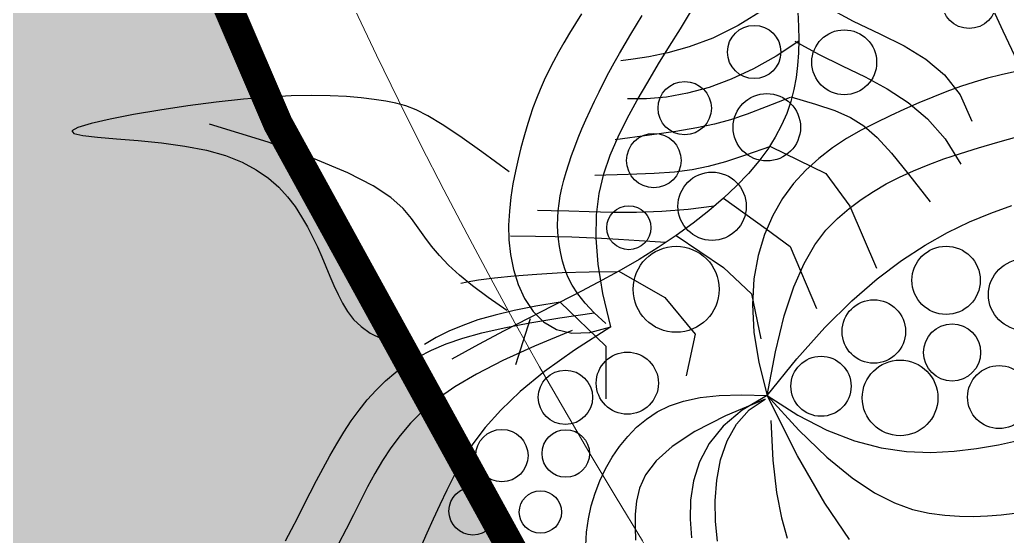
# Model space of a CAD drawing. Header units: millimetres. Extents: x -1030105 to 906887, y -616134 to 1220667.
# Drawn here: x -104975 to -103312, y 540522 to 541392 of the extents above; entities that cross this region are included whole.
import ezdxf

# ---------------------------------------------------------------- set-up
doc = ezdxf.new("R2010")
doc.units = ezdxf.units.MM
doc.header["$MEASUREMENT"] = 0
doc.linetypes.add('DASHED', pattern=[0.75, 0.5, -0.25])
doc.layers.add('A-Furniture', color=143, linetype='Continuous')
doc.layers.add('A-Tree', color=98, linetype='Continuous')
doc.layers.add('A-Wall', color=6, linetype='Continuous', lineweight=9)

# ---------------------------------------------------------------- blocks, each defined once
blk = doc.blocks.new('FUR')
at = {"layer": 'A-Furniture'}
blk.add_spline([(-46363.2046159654, 38182.85801342491), (-48352.45049999998, 38723.47072861483), (-50738.45049999998, 38177.97072861483), (-51361.95049999998, 36516.97072861483), (-50932.45049999998, 34079.47072861483), (-50064.45049999998, 32040.47072861483), (-50421.45049999998, 30984.47072861483), (-51847.95049999998, 29642.97072861483), (-52520.45049999998, 28301.97072861483), (-51538.45049999998, 26725.97072861483), (-50124.45049999998, 25889.47072861483), (-50094.95049999998, 24970.97072861483), (-52639.45049999998, 24598.97072861483), (-55764.95049999998, 24190.97072861483), (-58101.45049999998, 22242.47072861483), (-58906.45049999998, 18981.47072861483), (-56698.45049999998, 16186.47072861483), (-53354.95049999998, 16334.47072861483), (-51777.45049999998, 19442.47072861483), (-50750.45049999998, 19799.47072861483), (-49707.95049999998, 18980.47072861483), (-48063.95049999998, 17525.97072861483), (-44521.95049999998, 19754.47072861483), (-45333.45049999998, 23058.97072861483), (-45063.45049999998, 25559.47072861483), (-44006.95049999998, 26674.97072861483), (-42619.95049999998, 29779.47072861483), (-44288.45049999998, 31022.47072861483), (-44768.45049999998, 31763.97072861483), (-44666.95049999998, 32855.97072861483), (-43949.45049999998, 34829.47072861483), (-44667.45049999998, 36917.97072861483), (-46363.20461596519, 38182.85801342502)], degree=3, dxfattribs=at)
blk = doc.blocks.new('CAY8')
at = {"color": 0, "linetype": 'ByBlock'}
for p, q in [((-252.3344734289913, 90.03237711354632), (-253.675481710683, 81.89265874752346)), ((-253.675481710683, 81.89265874752346), (-254.7297269463725, 73.61330088520663)), ((-216.7737701386413, 65.08592641990435), (-215.4343260186997, 78.34123669729343)), ((-254.7297269463725, 73.61330088520663), (-255.5024230092804, 65.17763021953033)), ((-255.5024230092804, 65.17763021953033), (-256.0123398445994, 56.57939431035811)), ((-217.8692049755318, 53.03109704423878), (-216.7737701386413, 65.08592641990435)), ((-266.1310798058093, 50.3035335256809), (-251.4838052671967, 54.51260685362104)), ((-256.0123398445994, 56.57939431035811), (-256.2782473964744, 47.81234071539257)), ((-251.4838052671967, 54.51260685362104), (-234.2944265078968, 55.33530024856191)), ((-178.6499266019509, 45.62813643244772), (-178.3287519901114, 58.91679316209229)), ((-279.0867098703584, 43.28780508400996), (-266.1310798058093, 50.3035335256809)), ((-256.2782473964744, 47.81234071539257), (-256.3189156101635, 38.87021699325305)), ((-218.7049889084647, 41.87662839961013), (-217.8692049755318, 53.03109704423878)), ((-291.2011552085805, 34.04514634885891), (-279.0867098703584, 43.28780508400996)), ((-219.262351992902, 31.35835221382331), (-218.7049889084647, 41.87662839961013)), ((-178.3954895716724, 31.73923932541402), (-178.6499266019509, 45.62813643244772)), ((-256.3189156101635, 38.87021699325305), (-256.1531144305973, 29.7467707034757)), ((-245.3445772471296, 31.13239708212677), (-230.1314838701201, 36.54404216280273)), ((-230.1314838701201, 36.54404216280273), (-212.6195316337307, 39.72340049386003)), ((-303.3248755675577, 23.15528213943071), (-291.2011552085805, 34.04514634885891)), ((-258.7884816666174, 23.88567893571053), (-245.3445772471296, 31.13239708212677)), ((-256.1531144305973, 29.7467707034757), (-255.7996138025755, 20.43574940382859)), ((-219.5100109874238, 21.35590780177336), (-219.262351992902, 31.35835221382331)), ((-177.3738487462742, 17.17530455949782), (-178.3954895716724, 31.73923932541402)), ((-270.992867031031, 15.20110140658107), (-258.7884816666174, 23.88567893571053)), ((-316.3083306943063, 11.19793727630349), (-303.3248755675577, 23.15528213943071)), ((-255.7996138025755, 20.43574940382859), (-255.2771836710945, 10.93090065293109)), ((-219.4135543265857, 11.78488637560258), (-219.5100109874238, 21.35590780177336)), ((-282.4874032434072, 5.475878179009669), (-270.992867031031, 15.20110140658107)), ((-218.540621287566, 8.223623357271208), (-198.2815037892924, 14.17610812814564)), ((-175.3277879671059, 1.762425763861756), (-177.3738487462742, 17.17530455949782)), ((-331.0019803362356, -1.247163421516234), (-316.3083306943063, 11.19793727630349)), ((-255.2771836710945, 10.93090065293109), (-254.5764390634267, 1.236392831344347)), ((-234.1100728094443, 3.301959792350317), (-218.540621287566, 8.223623357271208)), ((-218.9385704446158, 2.560879148762979), (-219.4135543265857, 11.78488637560258)), ((-47.60234276828669, -1.402677243857397), (-45.52096443980372, 11.38525808564191)), ((-293.8017602062591, -4.892777064042093), (-282.4874032434072, 5.475878179009669)), ((-254.5764390634267, 1.236392831344347), (-253.5753753379813, -8.601922394829671)), ((-246.0385728756937, -1.228321807318935), (-234.1100728094443, 3.301959792350317)), ((-218.0506477756117, -6.400522666996039), (-218.9385704446158, 2.560879148762979)), ((-171.983685073892, -14.69808070363615), (-175.3277879671059, 1.762425763861756)), ((-305.4656078226235, -15.50765063863037), (-293.8017602062591, -4.892777064042093)), ((-255.3748360087175, -6.006660683027803), (-246.0385728756937, -1.228321807318935)), ((-50.25933273895316, -14.41257674757617), (-47.60234276828669, -1.402677243857397)), ((-270.4655095609032, -18.86526722655071), (-263.1675767300021, -11.67249607593658)), ((-263.1675767300021, -11.67249607593658), (-255.3748360087175, -6.006660683027803)), ((-253.5753753379813, -8.601922394829671), (-252.1238329366879, -18.52777253656495)), ((-216.7153747546527, -15.18372785907377), (-218.0506477756117, -6.400522666996039)), ((-7.814230788344503, -15.34629509209299), (-5.698440894089799, -7.302447764419412)), ((-333.7433601728098, -17.73077585387909), (-325.4700073527329, -20.5389099437507)), ((-318.0086159942275, -25.97152886100776), (-305.4656078226235, -15.50765063863037)), ((-214.8983398159016, -23.87314521454209), (-216.7153747546527, -15.18372785907377)), ((-167.0679179077324, -32.4048984863166), (-171.983685073892, -14.69808070363615)), ((-53.69242549105365, -27.5952297251406), (-50.25933273895316, -14.41257674757617)), ((-10.23033980031141, -23.24008205863902), (-7.814230788344503, -15.34629509209299)), ((-325.4700073527329, -20.5389099437507), (-317.8123812231261, -23.4106456496138)), ((-317.8123812231261, -23.4106456496138), (-310.6534927299781, -26.42623634910524)), ((-317.2371162965992, -23.70096444555929), (-313.7614887489453, -39.62472851617167)), ((-278.3173490232348, -28.22441337635792), (-270.4655095609032, -18.86526722655071)), ((-252.1238329366879, -18.52777253656495), (-250.0716522999701, -28.48488510660354)), ((-13.02810435743413, -31.07759620546676), (-10.23033980031141, -23.24008205863902)), ((-310.6534927299781, -26.42623634910524), (-303.876352819867, -29.66593541829025)), ((-287.7718096391382, -40.38937376553622), (-278.3173490232348, -28.22441337635792)), ((-250.0716522999701, -28.48488510660354), (-247.2686738692992, -38.41698761605039)), ((-212.5651313935214, -32.55318352112772), (-214.8983398159016, -23.87314521454209)), ((-58.20333211238722, -40.89215768651593), (-53.69242549105365, -27.5952297251406)), ((-342.6917056584334, -35.36809888891548), (-339.2384875225962, -54.02637151409544)), ((-303.876352819867, -29.66593541829025), (-297.3826468156749, -33.20848278926678)), ((-297.3826468156749, -33.20848278926678), (-291.1487575445844, -37.12656461178085)), ((-237.252441472423, -37.75412259300901), (-213.6005997328011, -31.57947882445842)), ((-213.6005997328011, -31.57947882445842), (-173.1899774817412, -30.53166079689072)), ((-209.5935018534346, -41.32365011534966), (-212.5651313935214, -32.55318352112772)), ((-160.3068643075658, -51.55671122560125), (-167.0679179077324, -32.4048984863166)), ((-16.2888608874182, -38.95262507431289), (-13.02810435743413, -31.07759620546676)), ((-313.7614887489453, -39.62472851617167), (-311.651036417823, -55.0390332510633)), ((-291.1487575445844, -37.12656461178085), (-285.1697422100824, -41.49135358938474)), ((-287.5928688424592, -40.95342361145413), (-287.6096405305416, -56.37831966110934)), ((-285.1697422100824, -41.49135358938474), (-279.4406580150662, -46.37402242733333)), ((-264.5413497055179, -62.64760758749435), (-237.252441472423, -37.75412259300901)), ((-247.2686738692992, -38.41698761605039), (-243.5647380858845, -48.26780757758206)), ((-205.5098592834311, -50.34594652719352), (-209.5935018534346, -41.32365011534966)), ((-64.11906867810285, -54.24256519418668), (-58.20333211238722, -40.89215768651593)), ((-20.09394581816559, -46.95895620665215), (-16.2888608874182, -38.95262507431289)), ((-279.4406580150662, -46.37402242733333), (-273.956562163743, -51.84574382937535)), ((-24.61517398382239, -55.1760762924805), (-20.09394581816559, -46.95895620665215)), ((-273.956562163743, -51.84574382937535), (-268.7125118585518, -57.97769050043826)), ((-243.5647380858845, -48.26780757758206), (-238.8096853906736, -57.9810725023035)), ((-199.7527757026019, -59.79687283628846), (-205.5098592834311, -50.34594652719352)), ((-151.4269021144264, -72.35220256513821), (-160.3068643075658, -51.55671122560125)), ((-339.2384875225962, -54.02637151409544), (-337.9017269229789, -70.97752017061248)), ((-311.651036417823, -55.0390332510633), (-310.8197552654074, -69.85799359863267)), ((-287.6096405305416, -56.37831966110934), (-287.8050130866304, -68.71117584781132)), ((-268.7125118585518, -57.97769050043826), (-263.7035643038307, -64.84103514394337)), ((-238.8096853906736, -57.9810725023035), (-232.8533562255961, -67.50050990249838)), ((-71.76665126348053, -67.58565681103028), (-64.11906867810285, -54.24256519418668)), ((-30.38627384658867, -63.62626861443823), (-24.61517398382239, -55.1760762924805)), ((-264.5413497055179, -62.64760758749435), (-265.1926563798097, -78.60419191916844)), ((-263.7035643038307, -64.84103514394337), (-258.9247767028046, -72.5069504650146)), ((-191.7608231304966, -69.85322912154334), (-199.7527757026019, -59.79687283628846)), ((-38.03145227543246, -72.3175156026391), (-30.38627384658867, -63.62626861443823)), ((-337.9017269229789, -70.97752017061248), (-338.1825482077529, -86.14073358967107)), ((-310.8197552654074, -69.85799359863267), (-311.1816412520402, -83.99572450898086)), ((-287.8050130866304, -68.71117584781132), (-288.3540432541613, -79.20728940537629)), ((-232.8533562255961, -67.50050990249838), (-225.5500405242328, -76.74981493804626)), ((-180.9725735857483, -80.69181546265281), (-191.7608231304966, -69.85322912154334)), ((-81.47309594412764, -80.86063709867994), (-71.76665126348053, -67.58565681103028)), ((-258.9247767028046, -72.5069504650146), (-254.3753889633426, -81.02674108667816)), ((-225.5500405242328, -76.74981493804626), (-216.7718261923346, -85.57255336294293)), ((-219.4306533198014, -83.31366716577577), (-204.3801526526058, -73.8925466661949)), ((-204.3801526526058, -73.8925466661949), (-163.9695223724684, -72.84475335018033)), ((-140.1544091681699, -94.99005614634916), (-151.4269021144264, -72.35220256513821)), ((-48.17491613840502, -81.25779968811366), (-38.03145227543246, -72.3175156026391)), ((-350.1187329640507, -87.0678360064685), (-357.1912879220454, -77.66668402422329)), ((-288.3540432541613, -79.20728940537629), (-289.4317877766352, -89.12195756893016)), ((-265.1926563798097, -78.60419191916844), (-265.9365189945438, -91.28615378930954)), ((-254.3753889633426, -81.02674108667816), (-250.0713718131356, -90.37223930887376)), ((-166.8265990879063, -92.48943193852574), (-180.9725735857483, -80.69181546265281)), ((-93.5654187947348, -94.00671061994763), (-81.47309594412764, -80.86063709867994)), ((-61.44087230453988, -90.45510330104116), (-48.17491613840502, -81.25779968811366)), ((-342.8466237647717, -96.8978882881911), (-350.1187329640507, -87.0678360064685)), ((-338.1825482077529, -86.14073358967107), (-339.5820757266611, -99.43520050188636)), ((-311.1816412520402, -83.99572450898086), (-312.6506903398313, -97.36634093175053)), ((-246.0328786842565, -100.4954093503602), (-219.4306533198014, -83.31366716577577)), ((-216.7718261923346, -85.57255336294293), (-206.39525062953, -93.792258579173)), ((-289.4317877766352, -89.12195756893016), (-291.2133033980117, -99.71047757307497)), ((-265.9365189945438, -91.28615378930954), (-267.0389154947825, -101.9195129388154)), ((-250.0713718131356, -90.37223930887376), (-246.0328786842565, -100.4954093503602)), ((-206.39525062953, -93.792258579173), (-194.2968512342686, -101.2324639894414)), ((-148.761471656062, -105.4228786287913), (-166.8265990879063, -92.48943193852574)), ((-108.3706358914333, -106.9630819369249), (-93.5654187947348, -94.00671061994763)), ((-78.45352764241215, -99.91740887238666), (-61.44087230453988, -90.45510330104116)), ((-335.3774849271849, -106.9654264489491), (-342.8466237647717, -96.8978882881911)), ((-339.5820757266611, -99.43520050188636), (-341.6014338279401, -110.7801096377425)), ((-312.6506903398313, -97.36634093175053), (-315.1408984895806, -109.8839578155366)), ((-291.2133033980117, -99.71047757307497), (-293.8736468613333, -112.2281466526092)), ((-246.0328786842565, -100.4954093503602), (-242.280063008975, -111.348215430944)), ((-126.2157633089791, -119.6689556124893), (-140.1544091681699, -94.99005614634916)), ((-99.83708902085891, -109.6526988328533), (-78.45352764241215, -99.91740887238666)), ((-362.1532310562307, -110.6379646573314), (-366.1271170481177, -105.3449088406906)), ((-267.0389154947825, -101.9195129388154), (-268.7658238252607, -111.7302891085837)), ((-207.4126888435258, -115.6559883555874), (-186.4576312992267, -105.8266664941239)), ((-194.2968512342686, -101.2324639894414), (-180.3531654058515, -107.7167029957982)), ((-186.4576312992267, -105.8266664941239), (-159.2548744099458, -110.5806768529856)), ((-126.2157633089791, -119.6689556124893), (-148.761471656062, -105.4228786287913)), ((-27.59866619572676, -105.5220729464399), (-53.27677708362717, -111.2844594373873)), ((-358.1332432561885, -115.9573466321872), (-362.1532310562307, -110.6379646573314)), ((-341.6014338279401, -110.7801096377425), (-343.7417468609401, -120.0946497278546)), ((-327.7138410535463, -117.079036067973), (-335.3774849271849, -106.9654264489491)), ((-315.1408984895806, -109.8839578155366), (-318.5662616630052, -121.4626901101783)), ((-293.8736468613333, -112.2281466526092), (-297.5878749101012, -127.9302620429862)), ((-268.7658238252607, -111.7302891085837), (-271.3832219311716, -121.9445020395124)), ((-243.6745909486253, -107.3153658026331), (-247.5446055466291, -122.6801114864993)), ((-242.280063008975, -111.348215430944), (-238.8330782194953, -122.8826217688602)), ((-180.3531654058515, -107.7167029957982), (-164.4407305427285, -113.0685090001625)), ((-126.2157633089791, -119.6689556124893), (-108.3706358914333, -106.9630819369249)), ((-126.2157633089791, -119.6689556124893), (-99.83708902085891, -109.6526988328533)), ((-53.27677708362717, -111.2844594373873), (-85.80342749365627, -116.063077443634)), ((-354.064958246161, -121.2591775402016), (-358.1332432561885, -115.9573466321872)), ((-319.8582167465047, -127.0473027246899), (-327.7138410535463, -117.079036067973)), ((-235.7120777486107, -135.0505925831949), (-207.4126888435258, -115.6559883555874)), ((-164.4407305427285, -113.0685090001625), (-146.436084044135, -117.1114154049119)), ((-146.436084044135, -117.1114154049119), (-126.2157633089791, -119.6689556124893)), ((-85.80342749365627, -116.063077443634), (-126.2157633089791, -119.6689556124893)), ((-349.9461806239906, -126.4995801565801), (-354.064958246161, -121.2591775402016)), ((-343.7417468609401, -120.0946497278546), (-345.5041391747491, -127.2980095026414)), ((-318.5662616630052, -121.4626901101783), (-322.8407758212979, -132.0166527652527)), ((-271.3832219311716, -121.9445020395124), (-275.1570877580361, -133.7881714715822)), ((-247.5446055466291, -122.6801114864993), (-252.2149869664991, -137.7408383109123)), ((-238.8330782194953, -122.8826217688602), (-235.7120777486107, -135.0505925831949)), ((-132.3221282928407, -133.8478067912929), (-126.2157633089791, -119.6689556124893)), ((-126.2157633089791, -119.6689556124893), (-123.5716842821112, -136.7901303816379)), ((-124.4986323813264, -121.5627481487663), (-124.0480692650726, -147.4323731259919)), ((-122.143962637294, -132.9109314135549), (-124.4986323813264, -121.5627481487663)), ((-111.3394649889506, -123.1302956508207), (-88.73607109008844, -130.7201808769369)), ((-345.7769103397131, -131.6408932069007), (-349.9461806239906, -126.4995801565801)), ((-311.8131366086436, -136.6788119983303), (-319.8582167465047, -127.0473027246899)), ((-297.5878749101012, -127.9302620429862), (-302.5310442882746, -148.0721209780877)), ((-341.56592874546, -136.6703192190816), (-345.7769103397131, -131.6408932069007)), ((-275.1570877580361, -133.7881714715822), (-280.3533992500652, -148.4873171470663)), ((-235.7120777486107, -135.0505925831949), (-232.9372150275431, -147.8040920929689)), ((-136.8197139233507, -146.4193677285712), (-132.3221282928407, -133.8478067912929)), ((-117.0292064463338, -143.0791576858664), (-122.143962637294, -132.9109314135549)), ((-88.73607109008844, -130.7201808769369), (-70.00444685295042, -135.8206221196942)), ((-70.00444685295042, -135.8206221196942), (-54.6415355702029, -138.7801085232622)), ((-380.3337273446941, -138.9685315827937), (-376.3479134159552, -144.503862068972)), ((-337.324212544574, -141.5812766724612), (-341.56592874546, -136.6703192190816)), ((-333.0627384400705, -146.3671840457882), (-337.324212544574, -141.5812766724612)), ((-303.5811252430703, -145.7821494684522), (-311.8131366086436, -136.6788119983303)), ((-252.2149869664991, -137.7408383109123), (-257.3865239359639, -152.2362275724499)), ((-123.5716842821112, -136.7901303816379), (-118.7713691767767, -151.0503880537199)), ((-54.6415355702029, -138.7801085232622), (-42.14428053444681, -139.9471292321377)), ((-376.3479134159552, -144.503862068972), (-372.3067775600994, -149.9189691248885)), ((-328.792483135423, -151.0214598180082), (-333.0627384400705, -146.3671840457882)), ((-295.1020493469314, -154.1955726575379), (-303.5811252430703, -145.7821494684522)), ((-234.1200833925595, -142.3675308527872), (-240.9268516245338, -156.8162308156952)), ((-232.9372150275431, -147.8040920929689), (-230.5286434890204, -161.0950845177267)), ((-203.61935451914, -155.2015702709741), (-176.3158545222159, -146.3301253463196)), ((-176.3158545222159, -146.3301253463196), (-155.0848272874118, -160.5759409746152)), ((-139.8382394504351, -157.5882413409472), (-136.8197139233507, -146.4193677285712)), ((-124.0480692650726, -147.4323731259919), (-122.0512094679852, -168.0141455146495)), ((-109.645193016584, -152.0716407617711), (-117.0292064463338, -143.0791576858664)), ((-372.3067775600994, -149.9189691248885), (-368.2182228883084, -155.1941080035012)), ((-324.52442333404, -155.5375224676081), (-328.792483135423, -151.0214598180082)), ((-286.0651439985068, -161.8760268619935), (-295.1020493469314, -154.1955726575379)), ((-280.3533992500652, -148.4873171470663), (-287.2381343533034, -167.2679588055526)), ((-257.3865239359639, -152.2362275724499), (-262.7600051830141, -165.9049605672972)), ((-118.7713691767767, -151.0503880537199), (-112.1478783127222, -162.7512452882056)), ((-100.4827515572961, -159.8925944391722), (-109.645193016584, -152.0716407617711)), ((-368.2182228883084, -155.1941080035012), (-364.0901525116333, -160.3095339572446)), ((-320.2695357384782, -159.9087904738608), (-324.52442333404, -155.5375224676081)), ((-316.0387970529973, -164.1286823152532), (-320.2695357384782, -159.9087904738608)), ((-240.9268516245338, -156.8162308156952), (-246.2529636663658, -168.185787042994)), ((-228.4856478605197, -174.8884643182446), (-203.61935451914, -155.2015702709741)), ((-141.5074241226448, -167.5590305428832), (-139.8382394504351, -157.5882413409472)), ((-90.03271127719745, -166.5462325148601), (-100.4827515572961, -159.8925944391722)), ((-364.0901525116333, -160.3095339572446), (-359.9304695394876, -165.24550223816)), ((-359.9304695394876, -165.24550223816), (-355.7470770834461, -169.9822680991401)), ((-311.8413545123749, -168.1895195205852), (-316.0387970529973, -164.1286823152532)), ((-276.0969863695918, -168.8101293219352), (-286.0651439985068, -161.8760268619935)), ((-262.7600051830141, -165.9049605672972), (-268.0362194364261, -178.4857185928831)), ((-230.5286434890204, -161.0950845177267), (-228.4856478605197, -174.8884643182446)), ((-112.1478783127222, -162.7512452882056), (-104.0342720073368, -172.1942187448276)), ((-355.7470770834461, -169.9822680991401), (-351.5478782542323, -174.5000867922263)), ((-307.6790374834145, -172.0792358134913), (-311.8413545123749, -168.1895195205852)), ((-264.8241536325058, -174.9844972768242), (-276.0969863695918, -168.8101293219352)), ((-246.2529636663658, -168.185787042994), (-250.541457218822, -177.4775714135958)), ((-141.9569871898402, -176.5363382510022), (-141.5074241226448, -167.5590305428832)), ((-122.0512094679852, -168.0141455146495), (-118.7110763784203, -184.0063071229215)), ((-78.78590138508116, -172.036768786018), (-90.03271127719745, -166.5462325148601)), ((-351.5478782542323, -174.5000867922263), (-347.3308423769395, -178.7910055697848)), ((-303.5518458641582, -175.7846679675258), (-307.6790374834145, -172.0792358134913)), ((-299.4597795531063, -179.2926527568325), (-303.5518458641582, -175.7846679675258)), ((-251.8732229605503, -180.3857479663184), (-264.8241536325058, -174.9844972768242)), ((-250.541457218822, -177.4775714135958), (-254.2353699818177, -185.6929558049724)), ((-228.3603681347868, -175.9063125161392), (-234.4779066879473, -191.7014092789013)), ((-228.4856478605197, -174.8884643182446), (-226.7240380502171, -189.2008469280827)), ((-141.3166479014235, -184.724767379832), (-141.9569871898402, -176.5363382510022)), ((-104.0342720073368, -172.1942187448276), (-94.76361057984286, -179.6808250826634)), ((-67.23315109000214, -176.3684170502875), (-78.78590138508116, -172.036768786018)), ((-55.86528960042597, -179.5453911048517), (-67.23315109000214, -176.3684170502875)), ((-347.3308423769395, -178.7910055697848), (-343.0542036390525, -182.8942396810289)), ((-343.0542036390525, -182.8942396810289), (-338.6662624422952, -186.8607963754966)), ((-295.4028384487592, -182.5900269544418), (-299.4597795531063, -179.2926527568325)), ((-291.3810224499448, -185.6636273343665), (-295.4028384487592, -182.5900269544418)), ((-268.0362194364261, -178.4857185928831), (-272.9159554235357, -189.7171829449344)), ((-236.870771525455, -185.0004986306649), (-251.8732229605503, -180.3857479663184)), ((-94.76361057984286, -179.6808250826634), (-84.66895434874277, -185.512580961773)), ((-338.6662624422952, -186.8607963754966), (-334.1153191894391, -190.7416829022677)), ((-287.394331454967, -188.5002906702921), (-291.3810224499448, -185.6636273343665)), ((-283.4427653620642, -191.086853735249), (-287.394331454967, -188.5002906702921)), ((-272.9159554235357, -189.7171829449344), (-277.1000018722025, -199.3380349213385)), ((-254.2353699818177, -185.6929558049724), (-257.7777396555302, -193.8333120968873)), ((-219.4433764999976, -188.8153665091286), (-236.870771525455, -185.0004986306649)), ((-226.7240380502171, -189.2008469280827), (-225.1387552607757, -204.0617780223602)), ((-199.2176150567593, -191.8169688411053), (-219.4433764999976, -188.8153665091286)), ((-139.7161255064693, -192.3289208458646), (-141.3166479014235, -184.724767379832)), ((-118.7110763784203, -184.0063071229215), (-114.2306933840791, -196.1070997585975)), ((-84.66895434874277, -185.512580961773), (-74.08336363227681, -189.9910030413648)), ((-334.1153191894391, -190.7416829022677), (-329.3496742820116, -194.5879065105528)), ((-329.3496742820116, -194.5879065105528), (-324.3176281224569, -198.4504744493661)), ((-279.5222993489715, -193.4147238610803), (-283.4427653620642, -191.086853735249)), ((-275.6128097093806, -195.493590611999), (-279.5222993489715, -193.4147238610803)), ((-271.6901480157594, -197.3377141097208), (-275.6128097093806, -195.493590611999)), ((-257.7777396555302, -193.8333120968873), (-261.6116039405297, -202.9000121671397)), ((-234.4779066879473, -191.7014092789013), (-239.9327093522861, -207.0160432222092)), ((-202.1399880923836, -193.8949977045686), (-210.5337819385659, -197.9450489716673)), ((-200.504399045325, -204.7659084500465), (-199.2176150567593, -191.8169688411053)), ((-199.2176150567593, -191.8169688411053), (-194.1961334226198, -217.2615394130898)), ((-137.2851392544453, -199.5534015637586), (-139.7161255064693, -192.3289208458646)), ((-74.08336363227681, -189.9910030413648), (-63.33989874920917, -193.4176079806475)), ((-324.3176281224569, -198.4504744493661), (-318.9674811128916, -202.3803939678528)), ((-277.1000018722025, -199.3380349213385), (-280.2891475113993, -207.086955817429)), ((-267.7301658409688, -198.9613544766817), (-271.6901480157594, -197.3377141097208)), ((-263.7087147566908, -200.378771834532), (-267.7301658409688, -198.9613544766817)), ((-259.6016463364413, -201.6042263056424), (-263.7087147566908, -200.378771834532)), ((-255.3848121523606, -202.6519780117942), (-259.6016463364413, -201.6042263056424)), ((-218.0779870779061, -200.9168172089394), (-224.8713929519417, -202.943031060362)), ((-224.1156563792229, -214.494735434977), (-189.4156462638184, -198.9160893353019)), ((-210.5337819385659, -197.9450489716673), (-218.0779870779061, -200.9168172089394)), ((-215.3889408844825, -218.2692741773335), (-210.5337819385659, -197.9450489716673)), ((-189.4156462638184, -198.9160893353019), (-159.9935492997884, -210.5004650757674)), ((-134.1401307176766, -206.5608963199102), (-137.2851392544453, -199.5534015637586)), ((-114.2306933840791, -196.1070997585975), (-108.8130838729248, -205.0147652299911)), ((-318.9674811128916, -202.3803939678528), (-313.2475336555635, -206.4286723150926)), ((-313.2475336555635, -206.4286723150926), (-307.115141796543, -210.615529554836)), ((-261.6116039405297, -202.9000121671397), (-266.1800005369278, -213.8944278947729)), ((-251.0340637768513, -203.5362870752924), (-255.3848121523606, -202.6519780117942)), ((-246.5128126137406, -204.2469154906412), (-251.0340637768513, -203.5362870752924)), ((-241.7347093910485, -204.6756327408784), (-246.5128126137406, -204.2469154906412)), ((-239.9327093522861, -207.0160432222092), (-244.6851701489049, -221.4426696870414)), ((-236.6009646671719, -204.6897101820268), (-241.7347093910485, -204.6756327408784)), ((-231.0127890011627, -204.1564191700436), (-236.6009646671719, -204.6897101820268)), ((-224.8713929519417, -202.943031060362), (-231.0127890011627, -204.1564191700436)), ((-225.1387552607757, -204.0617780223602), (-223.6247406962993, -219.5008032767855)), ((-204.1061428474477, -214.9762504981245), (-200.504399045325, -204.7659084500465)), ((-130.3444307595255, -213.346427380724), (-134.1401307176766, -206.5608963199102)), ((-108.8130838729248, -205.0147652299911), (-102.6612712326587, -211.4275453448263)), ((-307.115141796543, -210.615529554836), (-300.5638841603995, -214.838037007552)), ((-125.9480925660155, -219.8631008837528), (-130.3444307595255, -213.346427380724)), ((-102.6612712326587, -211.4275453448263), (-95.97827885091647, -216.0436819114166)), ((-308.1333223815582, -214.2259450815236), (-325.3443190330563, -225.0969654654382)), ((-300.5638841603995, -214.838037007552), (-293.5963950162459, -218.9624788084457)), ((-293.5963950162459, -218.9624788084457), (-286.2153086321468, -222.855139092133)), ((-266.1800005369278, -213.8944278947729), (-271.9259671447053, -227.8179311579133)), ((-224.1156563792229, -214.494735434977), (-227.2367296924476, -229.0321490858314)), ((-219.2578447701726, -236.0230878496059), (-215.3889408844825, -218.2692741773335)), ((-209.6349342196318, -222.7106002306809), (-204.1061428474477, -214.9762504981245)), ((-205.6244228986016, -214.2259450815236), (-205.2558020372508, -238.6841814036798)), ((-194.1961334226198, -217.2615394130898), (-188.777354622418, -238.7107584078312)), ((-95.97827885091647, -216.0436819114166), (-88.96713011579232, -219.5614167379445)), ((-325.3443190330563, -225.0969654654382), (-338.9076897353425, -233.9671847328118)), ((-286.2153086321468, -222.855139092133), (-278.4232592770841, -226.3823019942774)), ((-244.6851701489049, -221.4426696870414), (-248.6956830996915, -234.5737440144421)), ((-223.6247406962993, -219.5008032767855), (-222.0769355593857, -235.5474683667398)), ((-216.7028609166136, -228.2315628934502), (-209.6349342196318, -222.7106002306809)), ((-121.0011693238903, -226.0640229656983), (-125.9480925660155, -219.8631008837528)), ((-88.96713011579232, -219.5614167379445), (-81.80170366987113, -222.5657442393986)), ((-81.80170366987113, -222.5657442393986), (-74.53929917553432, -225.18866926179)), ((-278.4232592770841, -226.3823019942774), (-270.2228812197773, -229.4102516491021)), ((-270.2228812197773, -229.4102516491021), (-261.6168087287497, -231.8052721921395)), ((-227.2367296924476, -229.0321490858314), (-229.6148153085942, -242.0772265526739)), ((-224.9220106950288, -231.8017437322324), (-216.7028609166136, -228.2315628934502)), ((-115.5537142186495, -231.9022997641132), (-121.0011693238903, -226.0640229656983)), ((-338.9076897353425, -233.9671847328118), (-349.3802761861934, -241.2367631297802)), ((-261.6168087287497, -231.8052721921395), (-252.6076760733104, -233.4336477581364)), ((-252.6076760733104, -233.4336477581364), (-243.2623305175275, -234.1401809188083)), ((-248.6956830996915, -234.5737440144421), (-251.9246422260094, -246.0017215448661)), ((-243.2623305175275, -234.1401809188083), (-233.9044713099411, -233.6837479922378)), ((-233.9044713099411, -233.6837479922378), (-224.9220106950288, -231.8017437322324)), ((-222.1955817139515, -251.5129530662362), (-219.2578447701726, -236.0230878496059)), ((-222.0769355593857, -235.5474683667398), (-220.3902810532218, -252.2313189676697)), ((-221.4599802317371, -235.0030355372201), (-198.897340171372, -253.3470730055324)), ((-109.6557804374952, -237.3310374153716), (-115.5537142186495, -231.9022997641132)), ((-349.3802761861934, -241.2367631297802), (-357.3189200825345, -247.3058609017589)), ((-229.6148153085942, -242.0772265526739), (-231.2875362238974, -253.8208954712882)), ((-205.2558020372508, -238.6841814036798), (-204.1770515958979, -259.5315958244446)), ((-188.777354622418, -238.7107584078312), (-183.0144601664633, -256.6710789009794)), ((-103.3574211663199, -242.3033420568954), (-109.6557804374952, -237.3310374153716)), ((-96.70868959114705, -246.7723198262374), (-103.3574211663199, -242.3033420568954)), ((-357.3189200825345, -247.3058609017589), (-363.2804631212912, -252.5746382932466)), ((-251.9246422260094, -246.0017215448661), (-254.3324415489606, -255.3190576202087)), ((-231.2516542652502, -246.2387655881157), (-242.5480321690393, -253.8496266750426)), ((-89.75338225807172, -250.7041029385055), (-96.70868959114705, -246.7723198262374)), ((-363.2804631212912, -252.5746382932466), (-367.8217469997817, -257.4432555502481)), ((-242.5480321690393, -253.8496266750426), (-252.5492828883926, -260.0067803875772)), ((-231.2875362238974, -253.8208954712882), (-232.2925154350505, -264.4540834785057)), ((-224.2572398332832, -265.0453329040593), (-222.1955817139515, -251.5129530662362)), ((-220.3902810532218, -252.2313189676697), (-218.4597183817805, -269.5819007549562)), ((-82.51026915557122, -254.1169279278674), (-89.75338225807172, -250.7041029385055)), ((-367.8217469997817, -257.4432555502481), (-371.4996134153898, -262.311872917393)), ((-252.5492828883926, -260.0067803875772), (-261.4618760454305, -264.907180673019)), ((-254.3324415489606, -255.3190576202087), (-255.8794750903016, -262.1182075800734)), ((-204.1770515958979, -259.5315958244446), (-202.42883978797, -277.208990010824)), ((-183.0144601664633, -256.6710789009794), (-176.9606315655237, -271.6489539665472)), ((-371.4996134153898, -262.311872917393), (-374.8709040654339, -267.5806506407516)), ((-261.4618760454305, -264.907180673019), (-269.4922812622081, -268.7477814804352)), ((-255.8794750903016, -262.1182075800734), (-256.5261368719857, -265.9916267659628)), ((-232.2925154350505, -264.4540834785057), (-232.6673759386158, -274.1677182105032)), ((-225.4979072458282, -276.9266904407614), (-224.2572398332832, -265.0453329040593)), ((-374.8709040654339, -267.5806506407516), (-378.3944398233343, -273.599728930405)), ((-276.8469681595361, -271.7255367567977), (-283.7324063596006, -274.0374004507812)), ((-269.4922812622081, -268.7477814804352), (-276.8469681595361, -271.7255367567977)), ((-218.4597183817805, -269.5819007549562), (-216.1801887473976, -287.6287594048317)), ((-176.9606315655237, -271.6489539665472), (-170.6690503297777, -284.1508366801845)), ((-378.3944398233343, -273.599728930405), (-382.1369582711759, -280.5191678593528)), ((-296.9214151545875, -277.4512688822488), (-303.6942347764834, -279.0784840748584)), ((-290.3550654839328, -275.8803265096849), (-296.9214151545875, -277.4512688822488)), ((-283.7324063596006, -274.0374004507812), (-290.3550654839328, -275.8803265096849)), ((-232.6673759386158, -274.1677182105032), (-232.4497407309591, -283.1527273037846)), ((-225.9726720699673, -287.4634887535703), (-225.4979072458282, -276.9266904407614)), ((-202.42883978797, -277.208990010824), (-200.051834827942, -292.1571656302822)), ((-382.1369582711759, -280.5191678593528), (-386.0671761674075, -288.4390074663079)), ((-311.1615428909699, -281.6154388263149), (-319.8676678219981, -286.0469024348331)), ((-303.6942347764834, -279.0784840748584), (-311.1615428909699, -281.6154388263149)), ((-232.4497407309591, -283.1527273037846), (-231.677232809101, -291.6000383943301)), ((-170.6690503297777, -284.1508366801845), (-164.1928979695349, -294.6831801166245)), ((-386.0671761674075, -288.4390074663079), (-390.1538102710019, -297.4592877890009)), ((-319.8676678219981, -286.0469024348331), (-330.3569378940429, -293.3576441991518)), ((-225.7366224230991, -296.962190919452), (-225.9726720699673, -287.4634887535703)), ((-330.3569378940429, -293.3576441991518), (-343.1736814322994, -304.5324334157831)), ((-231.677232809101, -291.6000383943301), (-230.3874751692765, -299.7005791187748)), ((-200.051834827942, -292.1571656302822), (-197.086704929503, -304.8169243489083)), ((-164.1928979695349, -294.6831801166245), (-157.5853559955631, -303.7524373504693)), ((-390.1538102710019, -297.4592877890009), (-394.3655773400151, -307.6800488660792)), ((-224.8448464234079, -305.7292600156343), (-225.7366224230991, -296.962190919452)), ((-394.3655773400151, -307.6800488660792), (-398.6711941330923, -319.2013307352736)), ((-343.1736814322994, -304.5324334157831), (-358.8622267604569, -320.5560393838587)), ((-237.188692089765, -315.6561589348184), (-231.2516542652502, -307.0631377521186)), ((-223.3495074840084, -314.0278975558813), (-224.8448464234079, -305.7292600156343)), ((-197.086704929503, -304.8169243489083), (-193.574118305949, -315.6290678338391)), ((-157.5853559955631, -303.7524373504693), (-150.8996059181063, -311.8650614567796)), ((-221.2910701985875, -321.9482588012161), (-223.3495074840084, -314.0278975558813)), ((-150.8996059181063, -311.8650614567796), (-144.1888292470812, -319.4535174951288)), ((-398.6711941330923, -319.2013307352736), (-403.0393774094682, -332.1231734356898)), ((-243.0099818703147, -322.3859352725467), (-237.188692089765, -315.6561589348184)), ((-193.574118305949, -315.6290678338391), (-189.5547431714276, -325.0343977519497)), ((-144.1888292470812, -319.4535174951288), (-137.5062074940415, -326.6543184660241)), ((-358.8622267604569, -320.5560393838587), (-377.9669022031867, -342.4132314012004)), ((-248.7499351219212, -327.4900616734503), (-243.0099818703147, -322.3859352725467)), ((-218.7070744581852, -329.5372374479539), (-221.2910701985875, -321.9482588012161)), ((-189.5547431714276, -325.0343977519497), (-185.0692477400207, -333.4737157700492)), ((-260.1234780962313, -333.7717443035272), (-254.4429633588861, -331.2061330476408)), ((-254.4429633588861, -331.2061330476408), (-248.7499351219212, -327.4900616734503)), ((-215.6350601512222, -336.8417271940471), (-218.7070744581852, -329.5372374479539)), ((-137.5062074940415, -326.6543184660241), (-130.9049221679215, -333.5299893538304)), ((-403.0393774094682, -332.1231734356898), (-407.4388439269369, -346.5456170055168)), ((-315.2367119871469, -338.4423674140689), (-308.5947607650651, -338.0046924774779)), ((-308.5947607650651, -338.0046924774779), (-302.0935842309391, -337.7420875943917)), ((-302.0935842309391, -337.7420875943917), (-295.7300539587868, -337.5795226569662)), ((-295.7300539587868, -337.5795226569662), (-289.5010415232809, -337.4419675591907)), ((-289.5010415232809, -337.4419675591907), (-283.4034184989632, -337.2543921932211)), ((-283.4034184989632, -337.2543921932211), (-277.4340564595241, -336.941766452981)), ((-277.4340564595241, -336.941766452981), (-271.584613132085, -336.4019660967078)), ((-271.584613132085, -336.4019660967078), (-265.8258908491098, -335.4244903499766)), ((-265.8258908491098, -335.4244903499766), (-260.1234780962313, -333.7717443035272)), ((-212.1125671678874, -343.9086217365966), (-215.6350601512222, -336.8417271940471)), ((-185.0692477400207, -333.4737157700492), (-180.159864387233, -341.334677241297)), ((-130.9049221679215, -333.5299893538304), (-124.438154780406, -340.1430551435678)), ((-377.9669022031867, -342.4132314012004), (-401.0320360850292, -371.0887787648444)), ((-350.5127305828628, -346.3892991991434), (-343.2289499763192, -343.5944298500599)), ((-343.2289499763192, -343.5944298500599), (-336.0327627507486, -341.5748711151591)), ((-336.0327627507486, -341.5748711151591), (-328.9554521976661, -340.1430478748862)), ((-328.9554521976661, -340.1430478748862), (-322.0225663225774, -339.1301425110269)), ((-322.0225663225774, -339.1301425110269), (-315.2367119871469, -338.4423674140689)), ((-208.1771353980421, -350.7848147723107), (-212.1125671678874, -343.9086217365966)), ((-180.159864387233, -341.334677241297), (-174.8750821380581, -348.7923522649053)), ((-124.438154780406, -340.1430551435678), (-118.159086841215, -346.556040819667)), ((-407.4388439269369, -346.5456170055168), (-411.8143266258612, -362.4155151368013)), ((-357.8528212774236, -350.147054283274), (-350.5127305828628, -346.3892991991434)), ((-174.8750821380581, -348.7923522649053), (-169.2649541776027, -355.9686646265673)), ((-372.5767997625062, -361.3015221355508), (-365.2179387677661, -355.0552702219411)), ((-365.2179387677661, -355.0552702219411), (-357.8528212774236, -350.147054283274)), ((-203.8663047308928, -357.5171999987488), (-208.1771353980421, -350.7848147723107)), ((-379.8981209688845, -369.0733851445093), (-372.5767997625062, -361.3015221355508)), ((-199.2176150567593, -364.1526711129463), (-203.8663047308928, -357.5171999987488)), ((-169.2649541776027, -355.9686646265673), (-163.3795336930034, -362.9855381123034)), ((-411.8143266258612, -362.4155151368013), (-416.0146231733434, -379.0669761398367)), ((-194.2727773638962, -370.7292641221484), (-199.2176150567593, -364.1526711129463)), ((-163.3795336930034, -362.9855381123034), (-157.2688738698253, -369.9648965077413)), ((-387.1506190948621, -378.5584343684368), (-379.8981209688845, -369.0733851445093)), ((-189.0901870362923, -377.2495842744374), (-194.2727773638962, -370.7292641221484)), ((-157.2688738698253, -369.9648965077413), (-150.9830278952704, -377.0286635985085)), ((-416.0146231733434, -379.0669761398367), (-419.864547416435, -395.6809219785773)), ((-394.2811125878925, -389.7702168933156), (-387.1506190948621, -378.5584343684368)), ((-183.7324105568532, -383.7073791293496), (-189.0901870362923, -377.2495842744374)), ((-150.9830278952704, -377.0286635985085), (-144.5720489548385, -384.2987631702326)), ((-178.2620144081575, -390.096396245046), (-183.7324105568532, -383.7073791293496)), ((-144.5720489548385, -384.2987631702326), (-138.0859902348147, -391.8971190093926)), ((-401.148826853334, -402.026167664224), (-394.2811125878925, -389.7702168933156)), ((-172.7415650735038, -396.4103831796874), (-178.2620144081575, -390.096396245046)), ((-419.864547416435, -395.6809219785773), (-423.1889132040214, -411.4382746179599)), ((-167.2336290350777, -402.6430874924172), (-172.7415650735038, -396.4103831796874)), ((-407.5910890352516, -414.4696935920128), (-401.148826853334, -402.026167664224)), ((-161.8007727761124, -408.7882567417237), (-167.2336290350777, -402.6430874924172)), ((-156.5055627795791, -414.8396384863572), (-161.8007727761124, -408.7882567417237)), ((-423.1889132040214, -411.4382746179599), (-425.8125343839401, -425.5199560217425)), ((-413.4452262783652, -426.2442015877295), (-407.5910890352516, -414.4696935920128)), ((-151.4063944291393, -420.8003590267017), (-156.5055627795791, -414.8396384863572)), ((-425.8125343839401, -425.5199560217425), (-427.560224804356, -437.1068881546653)), ((-418.5485657278532, -436.4930985617666), (-413.4452262783652, -426.2442015877295)), ((-427.560224804356, -437.1068881546653), (-428.256798313434, -445.3799929800934)), ((-422.7384345276496, -444.3597914253023), (-418.5485657278532, -436.4930985617666)), ((-425.852159823391, -448.9876870891221), (-422.7384345276496, -444.3597914253023)), ((-428.256798313434, -445.3799929800934), (-427.7270687585533, -449.5201924634221)), ((-427.7270687585533, -449.5201924634221), (-425.852159823391, -448.9876870891221))]:
    blk.add_line(p, q, dxfattribs=at)
for centre, radius in [((-301.7265145401743, 80.29201489355364), 16.32382515663563), ((-125.7598676070684, 46.07154567744328), 21.3969291632495), ((-150.9847280148952, 5.738481366790438), 20.51842207483037), ((-74.0488855829517, 9.519710860871783), 18.94815065717508), ((-295.3197066982666, -2.941314651650828), 19.47298373191511), ((-109.3637057433716, -6.865591800798938), 17.14438200037023), ((-95.4900143312243, -45.93825256649689), 22.72236951363427), ((-138.3722978108181, -45.93825256649689), 19.07366132155314), ((-320.9469380649152, -50.96055484095086), 16.01023344620376), ((-276.0993091565742, -60.56439910699373), 20.24801601463795), ((-119.453639513702, -87.53173928092838), 18.04683458001724), ((-304.9299184608662, -102.1810638796287), 16.01319991644086), ((-244.0652699481489, -108.5836392962283), 20.50649462682387), ((-282.506091014975, -130.992615536712), 16.32382515663548), ((-205.6244228986016, -146.9990163601378), 25.82640334534917), ((-250.4720777899911, -159.8041483349716), 13.19974248093202), ((-163.9801719279694, -195.0182565498308), 18.66980560111515), ((-169.7679635151344, -232.7067968797619), 16.32382515663548), ((-138.3181234955755, -244.9281020562685), 14.26336976286063), ((-111.1820400085398, -272.0462033319909), 12.7195865036326), ((-151.2400618266311, -281.085589283377), 15.71009876382772), ((-126.688366006003, -309.4950233263644), 14.43790307745188)]:
    blk.add_circle(centre, radius, dxfattribs=at)
blk = doc.blocks.new('CÂY')
at = {"layer": 'A-Tree', "color": 8, "ltscale": 10, "xscale": 2.803183510899544, "yscale": 2.803183510899544, "zscale": 2.803183510899544, "rotation": 291.5900284977349}
blk.add_blockref('CAY8', (-14080.81903366841, 31442.20638796233), dxfattribs=at)
blk = doc.blocks.new('BỐ TRÍ LAY OUT')
at = {"layer": 'A-Furniture', "color": 3}
for name, p in [('CÂY', (4286.75486311756, 4469.288343299762)), ('FUR', (48783.7433631176, 18654.71482977469))]:
    blk.add_blockref(name, p, dxfattribs=at)
blk = doc.blocks.new('TƯỜNG KIẾN TRÚC')
at = {"color": 0}
blk.add_lwpolyline([(-59109.45050007258, -10951.41178502212, 0.3007712608834658), (-59433.48834112042, -20977.9515451272, -0.1109267746102993), (-58324.95049999893, -25392.9117849312, 0.2744959358900485), (-54764.67693125011, -30745.50201954215), (-54870.07724847212, -30916.70735113195, -0.2737434813125313), (-58524.82350961678, -25400.4982577007, 0.110781498324218), (-59608.28799956816, -21075.5089369925, -0.3003100924078351), (-59276.732707736, -10841.56509468262, 0.1203599662711941), (-56712.10026304639, -2725.501215154189, -0.428868107866043), (-44402.02985209874, 7806.991538148141), (-44422.95049881186, 7608.088214958785, 0.4288927192910423), (-56512.45050001712, -2737.411785252159, -0.1204783687929575)], format="xyb", close=True, dxfattribs=at)
blk = doc.blocks.new('KIẾN TRÚC')
h = blk.add_hatch(color=9)
h.dxf.hatch_style = 1
edge = h.paths.add_edge_path(flags=16)
edge.add_line((62281.95049999998, 27412.02927138517), (55232.82389649404, 27412.02927138505))
edge.add_arc((32545.50878812408, 30716.66293956665), 22926.72829924391, 284.53695158247865, 351.7125813344091, ccw=False)
edge.add_line((38300.21700792988, 8523.911784915952), (13217.51784992669, 8523.911784910597))
edge.add_arc((23753.10182550838, 24110.84943410289), 18813.58963585476, 227.7677182561868, 235.9442986410003, ccw=False)
edge.add_arc((7788.819823088517, 12733.3910908635), 4187.039666959467, 236.0590124962323, 322.4360737019827, ccw=False)
edge.add_arc((13873.5970987339, 18503.25729619298), 12505.26566685072, 190.8327360748526, 227.6605687844487, ccw=False)
edge.add_arc((25477.52443721271, 20792.18331255531), 24332.69085544715, 180.6832153365221, 190.991126688788, ccw=False)
edge.add_arc((3282.93561756362, 20557.21277457592), 2137.084471138149, 101.08076224722828, 181.479400931386, ccw=False)
edge.add_line((2872.204064266523, 22654.45611475036), (4986.06665855035, 23013.11448664329))
edge.add_arc((28039.69241930227, 24288.4119512235), 23088.87273861522, 153.2014320220877, 183.1663029992741, ccw=False)
edge.add_arc((10232.26976538847, 40544.64471371844), 6483.106001901682, 182.8401094538115, 244.3962742115525, ccw=False)
edge.add_arc((-6425.00274742386, 39970.86676714511), 10185.26120742048, 1.420812516492314, 26.70695635716553)
edge.add_arc((10590.58143904217, 49414.25633883046), 9292.69259551461, 144.7133172211654, 211.5754885360199, ccw=False)
edge.add_arc((-12326.15115191392, 64090.21360378864), 17935.64217367859, 328.7375359512051, 356.1899532233969)
edge.add_arc((16735.32676788772, 62308.59922571364), 11181.04393981935, 84.1243873636841, 176.9761863570094, ccw=False)
edge.add_arc((20708.98128665387, 99752.52490135818), 26473.21942281876, 263.8653720447036, 288.4869561324928)
edge.add_arc((35667.35201082098, 54479.70646712999), 21207.13938727637, 73.35106851793267, 108.03023985438841, ccw=False)
edge.add_arc((44765.46109434243, 84516.17499720305), 10177.42256554817, 252.7258710955127, 285.7130125077479)
edge.add_arc((49658.99676799333, 68415.98596348311), 6655.601145545619, 49.49953772748103, 108.7311152981473, ccw=False)
edge.add_arc((48035.04809900769, 66009.84854850778), 9545.540963997893, -2.328829575281418, 51.46764420018991, ccw=False)
edge.add_line((57572.70516659174, 65621.96975748474), (49483.50000000001, 65623.9117849106))
edge.add_line((49483.50000000001, 65623.9117849106), (62281.95049999965, 65623.9117849191))
edge.add_line((62281.95049999965, 65623.9117849191), (62281.95049999998, 27412.02927138517))
h.paths.add_polyline_path([(0, 77895.5), (64428.50000000001, 77895.5), (64428.50000000001, -0.577250000089407), (-1.792749999687658, 0.577250000089407)])
at = {"layer": 'A-Wall'}
blk.add_blockref('TƯỜNG KIẾN TRÚC', (62285.79396247002, 65615.61311326921), dxfattribs=at)

msp = doc.modelspace()

# ---------------------------------------------------------------- linework, layer by layer
at = {"color": 1, "linetype": 'DASHED', "ltscale": 1000, "const_width": 50}
msp.add_lwpolyline([(-95670.36382637039, 506057.7127576224, -0.1976179126471055), (-98776.4909959755, 504407.8530505756, -0.1933850795687879), (-101327.4665850348, 505136.2682151492, -0.1620892894414481), (-105187.3251048478, 512029.4862030041, -0.0450071005246337), (-105631.9365025142, 516378.5384931223, -0.3659412979444954), (-103906.2959357335, 518530.9561147504), (-101743.9030274843, 518897.8486090698, -0.1357393945070406), (-99338.88206733699, 530570.340333024, -0.2750178852905023), (-103021.3730096331, 536099.9135275302, 0.1107814983251507), (-104104.8374997806, 540424.9028483479, -0.3003100923854334), (-103773.2822078853, 550658.8466900261, 0.1203599662960986), (-101208.6497629923, 558774.9105705839, -0.4288681078624456), (-88898.57935298752, 569307.4033231586, 0.107847157214301), (-77675.15854412533, 570521.9329957211, -0.1524819869208155), (-65035.16077594279, 570674.3053047663, 0.1449358142641596), (-59256.79872041271, 570595.5800135372, -0.2643588036035894), (-52796.99522499467, 569353.4099046133, -0.2237263001650759), (-49205.79483340826, 561498.4697574847), (-44496.54950000049, 561500.4117849191), (-44496.54950000002, 523288.5292713851), (-51545.67610350606, 523288.5292713851, -0.3011393681377011), (-68478.28299209109, 504400.4117849106), (-93560.98215007345, 504400.4117849106, -0.03627546227429911), (-95670.36382637039, 506057.7127576224)], format="xyb", dxfattribs=at)

# ---------------------------------------------------------------- block references
at = {"color": 3}
for name, p in [('KIẾN TRÚC', (-106778.5, 495876.5)), ('BỐ TRÍ LAY OUT', (-93480.29286311776, 504642.1131132607))]:
    msp.add_blockref(name, p, dxfattribs=at)

doc.saveas('drawing.dxf')
